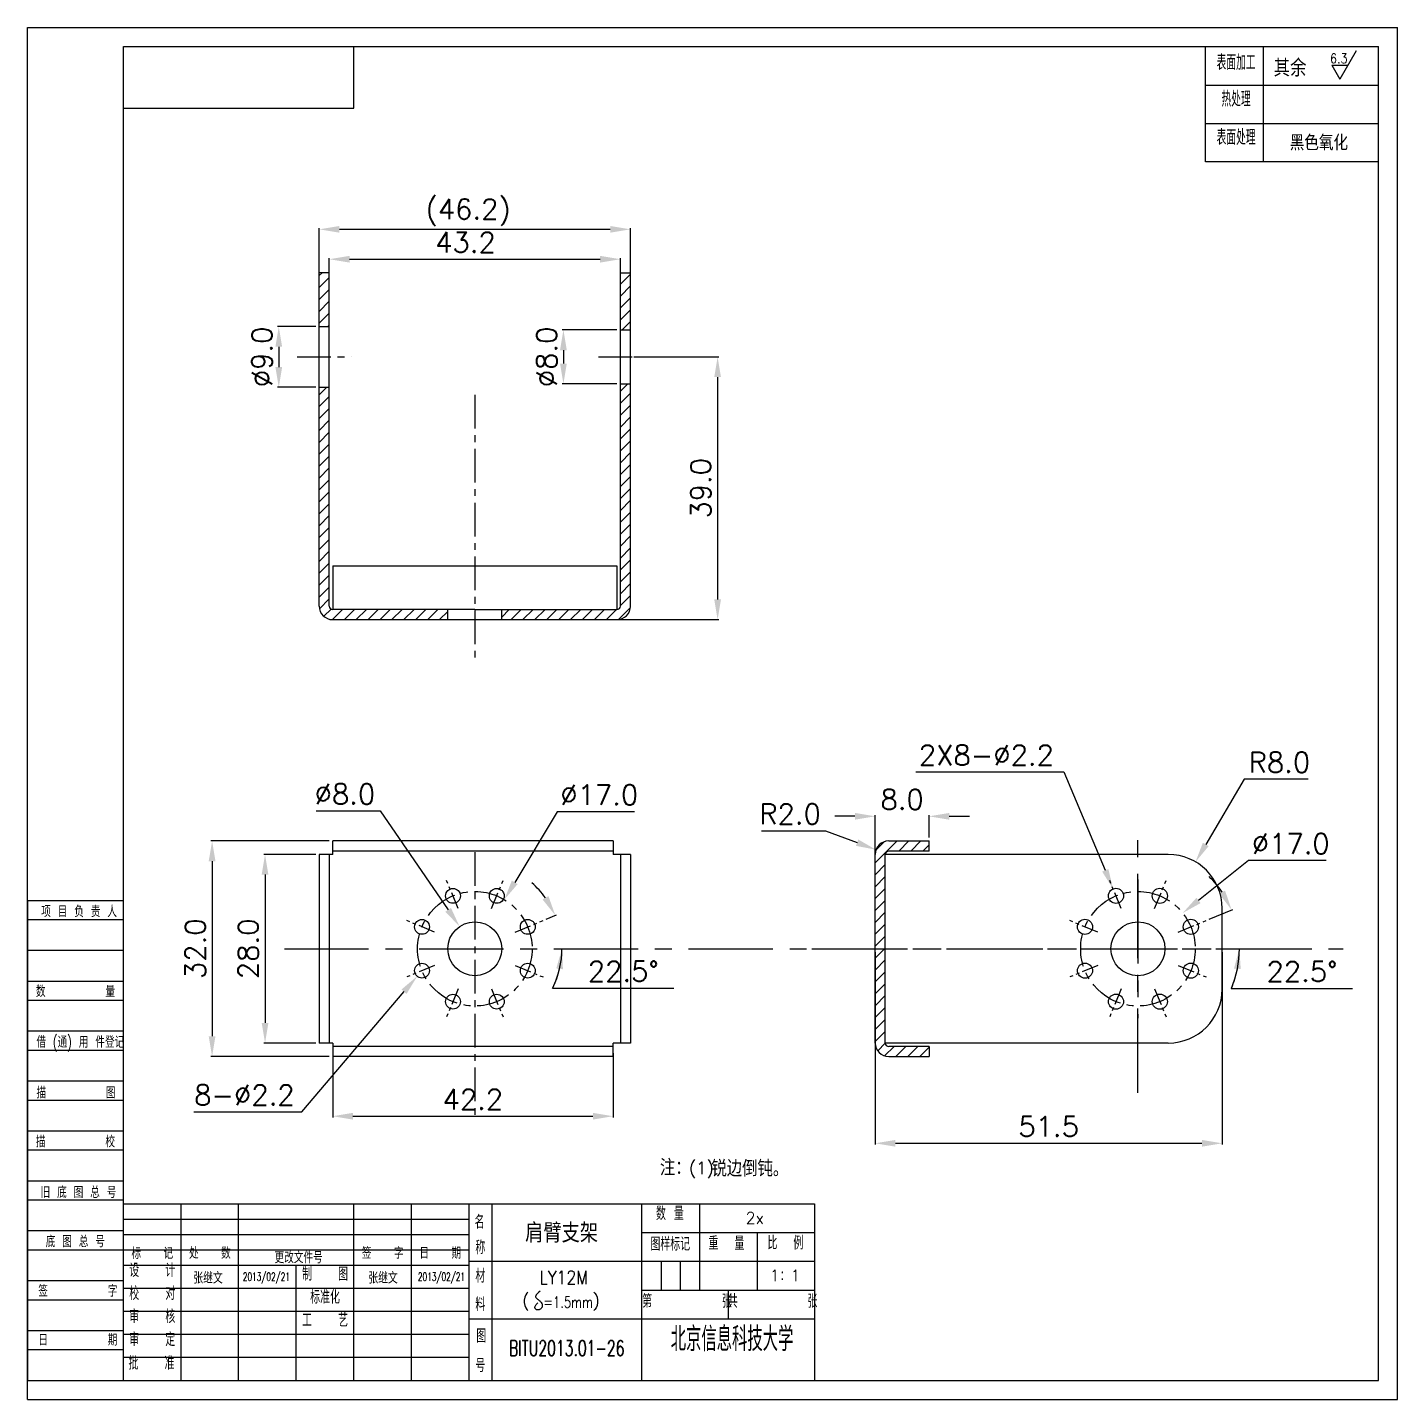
# Model space of a CAD drawing. Extents: x 2854 to 5858, y -1165 to 723.
# Drawn here: x 5482.4 to 5685.7, y -195.5 to 8.2 of the extents above; entities that cross this region are included whole.
import ezdxf
from ezdxf.enums import TextEntityAlignment as Align

# ---------------------------------------------------------------- set-up
doc = ezdxf.new("R2010")
doc.units = 0
doc.header["$MEASUREMENT"] = 0
doc.linetypes.add('PF_CENTER', pattern=[2, 1.25, -0.25, 0.25, -0.25])
doc.layers.get('0').update_dxf_attribs({"linetype": 'CONTINUOUS'})
doc.layers.get('DEFPOINTS').update_dxf_attribs({"linetype": 'CONTINUOUS'})
for name, color, linetype in [('SMPEN_CENTER', 4, 'PF_CENTER'), ('SMPEN_DIM', 3, 'CONTINUOUS'), ('SMPEN_HATCH', 6, 'CONTINUOUS'), ('SMPEN_TEXT', 6, 'CONTINUOUS'), ('SMPEN_THICK', 7, 'CONTINUOUS')]:
    doc.layers.add(name, color=color, linetype=linetype)
doc.styles.get("Standard").update_dxf_attribs({"font": 'txt.shx', "bigfont": 'hshztxt.shx'})
doc.styles.add('STYLE1', font='complex.shx', dxfattribs={"bigfont": 'hzdx.shx'})
doc.dimstyles.get("Standard").update_dxf_attribs({"dimtxt": 3, "dimasz": 3, "dimexe": 0.18, "dimexo": 0.5, "dimgap": 1, "dimtad": 1, "dimtoh": 1, "dimdec": 1, "dimzin": 0, "dimdsep": 46, "dimtxsty": 'Standard', "dimcen": 0, "dimadec": 1, "dimazin": 0, "dimtfac": 1, "dimtdec": 1, "dimtofl": 0, "dimtmove": 0, "dimatfit": 3, "dimfxl": 0, "dimtolj": 1, "dimtzin": 0, "dimarcsym": 0})
doc.dimstyles.new('STANDARD$0', dxfattribs={"dimtxt": 3, "dimasz": 3, "dimexe": 0.18, "dimexo": 0.5, "dimgap": 1, "dimtad": 1, "dimtoh": 1, "dimdec": 1, "dimzin": 0, "dimdsep": 46, "dimtxsty": 'Standard', "dimcen": 0, "dimadec": 1, "dimazin": 0, "dimtfac": 1, "dimtdec": 1, "dimtofl": 0, "dimtmove": 0, "dimatfit": 3, "dimfxl": 0, "dimtolj": 1, "dimtzin": 0, "dimarcsym": 0})
pattern_1 = [(45, (67.1944, 0), (-0.88388348, 0.88388348), [])]

# ---------------------------------------------------------------- blocks, each defined once
blk = doc.blocks.new('*D690')
at = {"layer": 'DEFPOINTS', "color": 0, "ltscale": 10}
for p in [(5527.66, -143.61), (5569.28, -143.61), (5569.28, -153.47)]:
    blk.add_point(p, dxfattribs=at)
at = {"layer": 'SMPEN_DIM', "color": 0, "lineweight": -2, "ltscale": 10}
for p, q in [((5527.66, -144.11), (5527.66, -153.65)), ((5569.28, -144.11), (5569.28, -153.65)), ((5530.66, -153.47), (5566.28, -153.47))]:
    blk.add_line(p, q, dxfattribs=at)
at = {"layer": 'SMPEN_DIM', "color": 0, "ltscale": 10}
for points in [[(5530.66, -152.97), (5530.66, -153.97), (5527.66, -153.47)], [(5566.28, -152.97), (5566.28, -153.97), (5569.28, -153.47)]]:
    blk.add_solid(points, dxfattribs=at)
at = {"layer": 'SMPEN_DIM', "color": 0, "ltscale": 10, "insert": (5548.47, -150.97), "char_height": 3, "attachment_point": 5}
blk.add_mtext('\\A1;42.2', dxfattribs=at)
blk = doc.blocks.new('*D689')
at = {"layer": 'DEFPOINTS', "color": 0, "ltscale": 10}
for p in [(5527.66, -112.61), (5509.76, -144.61), (5527.66, -144.61)]:
    blk.add_point(p, dxfattribs=at)
at = {"layer": 'SMPEN_DIM', "color": 0, "lineweight": -2, "ltscale": 10}
for p, q in [((5527.16, -112.61), (5509.58, -112.61)), ((5509.76, -115.61), (5509.76, -141.61)), ((5527.16, -144.61), (5509.58, -144.61))]:
    blk.add_line(p, q, dxfattribs=at)
at = {"layer": 'SMPEN_DIM', "color": 0, "ltscale": 10}
for points in [[(5509.26, -115.61), (5510.26, -115.61), (5509.76, -112.61)], [(5509.26, -141.61), (5510.26, -141.61), (5509.76, -144.61)]]:
    blk.add_solid(points, dxfattribs=at)
at = {"layer": 'SMPEN_DIM', "color": 0, "ltscale": 10, "insert": (5507.26, -128.61), "char_height": 3, "attachment_point": 5, "rotation": 90}
blk.add_mtext('\\A1;32.0', dxfattribs=at)
blk = doc.blocks.new('*D688')
at = {"layer": 'DEFPOINTS', "color": 0, "ltscale": 10}
for p in [(5554.73, -126.14), (5558.88, -124.42), (5561.25, -125.26), (5520.5, -128.61), (5577.03, -128.61)]:
    blk.add_point(p, dxfattribs=at)
at = {"layer": 'SMPEN_DIM', "color": 0, "lineweight": -2, "ltscale": 10}
for p, q in [((5559.34, -124.23), (5560.88, -123.59)), ((5560.3, -134.45), (5578.3, -134.45))]:
    blk.add_line(p, q, dxfattribs=at)
for start, end in [(35.8213, 49.1427), (333.1729, 0), (333.3573, 346.6787)]:
    blk.add_arc((5548.76, -128.61), 12.93, start, end, dxfattribs=at)
at = {"layer": 'SMPEN_DIM', "color": 0, "ltscale": 10}
for points in [[(5559.69, -120.8), (5558.81, -121.28), (5560.71, -123.66)], [(5560.85, -131.53), (5561.84, -131.65), (5561.7, -128.61)]]:
    blk.add_solid(points, dxfattribs=at)
at = {"layer": 'SMPEN_DIM', "color": 0, "ltscale": 10, "insert": (5570.8, -131.95), "char_height": 3, "attachment_point": 5}
blk.add_mtext('\\A1;22.5°', dxfattribs=at)
blk = doc.blocks.new('*D687')
at = {"layer": 'DEFPOINTS', "color": 0, "ltscale": 10}
for p in [(5546.5, -125.31), (5551.03, -131.91)]:
    blk.add_point(p, dxfattribs=at)
at = {"layer": 'SMPEN_DIM', "color": 0, "lineweight": -2, "ltscale": 10}
for p, q in [((5525.23, -108.15), (5534.73, -108.15)), ((5534.73, -108.15), (5544.8, -122.84))]:
    blk.add_line(p, q, dxfattribs=at)
at = {"layer": 'SMPEN_DIM', "color": 0, "ltscale": 10}
blk.add_solid([(5545.22, -122.55), (5544.39, -123.12), (5546.5, -125.31)], dxfattribs=at)
at = {"layer": 'SMPEN_DIM', "color": 0, "ltscale": 10, "insert": (5529.48, -105.65), "char_height": 3, "attachment_point": 5}
blk.add_mtext('\\A1;∅8.0', dxfattribs=at)
blk = doc.blocks.new('*D686')
at = {"layer": 'DEFPOINTS', "color": 0, "ltscale": 10}
for p in [(5525.66, -36.25), (5519.66, -45.25), (5525.66, -45.25)]:
    blk.add_point(p, dxfattribs=at)
at = {"layer": 'SMPEN_DIM', "color": 0, "lineweight": -2, "ltscale": 10}
for p, q in [((5525.16, -36.25), (5519.48, -36.25)), ((5519.66, -39.25), (5519.66, -42.25)), ((5525.16, -45.25), (5519.48, -45.25))]:
    blk.add_line(p, q, dxfattribs=at)
at = {"layer": 'SMPEN_DIM', "color": 0, "ltscale": 10}
for points in [[(5519.16, -39.25), (5520.16, -39.25), (5519.66, -36.25)], [(5519.16, -42.25), (5520.16, -42.25), (5519.66, -45.25)]]:
    blk.add_solid(points, dxfattribs=at)
at = {"layer": 'SMPEN_DIM', "color": 0, "ltscale": 10, "insert": (5517.16, -40.75), "char_height": 3, "attachment_point": 5, "rotation": 90}
blk.add_mtext('\\A1;%%c9.0', dxfattribs=at)
blk = doc.blocks.new('*D685')
at = {"layer": 'DEFPOINTS', "color": 0, "ltscale": 10}
for p in [(5570.36, -36.75), (5561.91, -44.75), (5570.36, -44.75)]:
    blk.add_point(p, dxfattribs=at)
at = {"layer": 'SMPEN_DIM', "color": 0, "lineweight": -2, "ltscale": 10}
for p, q in [((5569.86, -36.75), (5561.73, -36.75)), ((5561.91, -39.75), (5561.91, -41.75)), ((5569.86, -44.75), (5561.73, -44.75))]:
    blk.add_line(p, q, dxfattribs=at)
at = {"layer": 'SMPEN_DIM', "color": 0, "ltscale": 10}
for points in [[(5561.41, -39.75), (5562.41, -39.75), (5561.91, -36.75)], [(5561.41, -41.75), (5562.41, -41.75), (5561.91, -44.75)]]:
    blk.add_solid(points, dxfattribs=at)
at = {"layer": 'SMPEN_DIM', "color": 0, "ltscale": 10, "insert": (5559.41, -40.75), "char_height": 3, "attachment_point": 5, "rotation": 90}
blk.add_mtext('\\A1;%%c8.0', dxfattribs=at)
blk = doc.blocks.new('*D684')
at = {"layer": 'DEFPOINTS', "color": 0, "ltscale": 10}
for p in [(5541.62, -131.03), (5540.2, -132.7)]:
    blk.add_point(p, dxfattribs=at)
at = {"layer": 'SMPEN_DIM', "color": 0, "lineweight": -2, "ltscale": 10}
for p, q in [((5523.06, -152.82), (5538.25, -134.98)), ((5507.06, -152.82), (5523.06, -152.82))]:
    blk.add_line(p, q, dxfattribs=at)
at = {"layer": 'SMPEN_DIM', "color": 0, "ltscale": 10}
blk.add_solid([(5537.87, -134.66), (5538.63, -135.31), (5540.2, -132.7)], dxfattribs=at)
at = {"layer": 'SMPEN_DIM', "color": 0, "ltscale": 10, "insert": (5514.56, -150.32), "char_height": 3, "attachment_point": 5}
blk.add_mtext('\\A1;8-∅2.2', dxfattribs=at)
blk = doc.blocks.new('ADDBOX')
for p, q in [((0, 125), (0, 0)), ((0, 125), (25, 125)), ((25, 0), (25, 125))]:
    blk.add_line(p, q)
at = {"color": 1}
for p, q in [((0, 120), (25, 120)), ((0, 99), (25, 99)), ((0, 86), (25, 86)), ((0, 73), (25, 73)), ((0, 60), (25, 60)), ((0, 47), (25, 47)), ((0, 21), (25, 21)), ((0, 8), (25, 8))]:
    blk.add_line(p, q, dxfattribs=at)
for points in [[(0, 112), (25, 112)], [(0, 34), (25, 34)]]:
    blk.add_lwpolyline(points, dxfattribs=at)
for points in [[(0, 104), (25, 104)], [(0, 91), (25, 91)], [(0, 78), (25, 78)], [(0, 65), (25, 65)], [(0, 52), (25, 52)], [(0, 39), (25, 39)], [(0, 26), (25, 26)], [(0, 13), (25, 13)], [(0, 0), (25, 0)]]:
    blk.add_lwpolyline(points)
at = {"color": 1, "width": 0.67}
for s, p in [('项 目 负 责 人', (3.58, 120.61)), ('数        量', (2.2, 99.8)), ('借 (通) 用 件登记', (2.35, 86.62)), ('描        图', (2.35, 73.41)), ('描        校', (2.2, 60.68)), ('旧 底 图 总 号', (3.43, 47.48)), (' 底 图 总 号', (2.97, 34.66)), ('签        字', (2.82, 21.77)), ('日        期', (2.82, 9.04))]:
    blk.add_text(s, height=3, dxfattribs=at).set_placement(p)
at = {"color": 1, "ltscale": 20, "width": 0.67}
blk.add_attdef('PRJMANAGER', text='', height=3.5, dxfattribs=at).set_placement((1.5, 113), align=Align.BOTTOM_LEFT)
at = {"color": 1, "width": 0.67}
for tag, p in [('NUM', (1.5, 92)), ('DRAFTER', (1.5, 66)), ('DVERI', (1.5, 53)), ('OLDDRAWNO', (1.5, 40)), ('DRAWNO', (1.5, 27)), ('SIGNER', (1.5, 14)), ('DATE', (1.5, 1))]:
    blk.add_attdef(tag, text='', height=3.5, dxfattribs=at).set_placement(p, align=Align.BOTTOM_LEFT)
blk = doc.blocks.new('ADDBOX3')
at = {"layer": 'SMPEN_THICK', "ltscale": 8}
for p, q in [((-45, -30), (-45, 0)), ((-30, 0), (-30, -30)), ((-45, -10), (0, -10)), ((-45, -20), (0, -20)), ((0, -30), (-45, -30))]:
    blk.add_line(p, q, dxfattribs=at)
at = {"layer": 'SMPEN_TEXT', "ltscale": 8, "width": 0.667}
for s, p in [('表面加工', (-37.05, -7.32)), ('热处理', (-37.05, -16.82)), ('表面处理', (-37.05, -26.82))]:
    blk.add_text(s, height=4, dxfattribs=at).set_placement(p, align=Align.BOTTOM_CENTER)
at = {"layer": 'SMPEN_TEXT', "ltscale": 8}
for tag, p in [('HEATTREATMENT', (-15.54, -17.14)), ('SURFACETREATMENT', (-13.33, -26.97))]:
    blk.add_attdef(tag, text='', height=3.5, dxfattribs=at).set_placement(p, align=Align.BOTTOM_CENTER)
blk = doc.blocks.new('*D683')
at = {"layer": 'DEFPOINTS', "color": 0, "ltscale": 10}
for p in [(5571.86, -21.81), (5525.66, -44.25), (5571.86, -44.25)]:
    blk.add_point(p, dxfattribs=at)
at = {"layer": 'SMPEN_DIM', "color": 0, "lineweight": -2, "ltscale": 10}
for p, q in [((5525.66, -43.75), (5525.66, -21.63)), ((5528.66, -21.81), (5568.86, -21.81)), ((5571.86, -43.75), (5571.86, -21.63))]:
    blk.add_line(p, q, dxfattribs=at)
at = {"layer": 'SMPEN_DIM', "color": 0, "ltscale": 10}
for points in [[(5528.66, -21.31), (5528.66, -22.31), (5525.66, -21.81)], [(5568.86, -21.31), (5568.86, -22.31), (5571.86, -21.81)]]:
    blk.add_solid(points, dxfattribs=at)
at = {"layer": 'SMPEN_DIM', "color": 0, "ltscale": 10, "insert": (5547.76, -19.31), "char_height": 3, "attachment_point": 5}
blk.add_mtext('\\A1;(46.2)', dxfattribs=at)
blk = doc.blocks.new('*D682')
at = {"layer": 'DEFPOINTS', "color": 0, "ltscale": 10}
for p in [(5570.36, -26.25), (5527.16, -44.25), (5570.36, -44.25)]:
    blk.add_point(p, dxfattribs=at)
at = {"layer": 'SMPEN_DIM', "color": 0, "lineweight": -2, "ltscale": 10}
for p, q in [((5527.16, -43.75), (5527.16, -26.07)), ((5530.16, -26.25), (5567.36, -26.25)), ((5570.36, -43.75), (5570.36, -26.07))]:
    blk.add_line(p, q, dxfattribs=at)
at = {"layer": 'SMPEN_DIM', "color": 0, "ltscale": 10}
for points in [[(5530.16, -25.75), (5530.16, -26.75), (5527.16, -26.25)], [(5567.36, -25.75), (5567.36, -26.75), (5570.36, -26.25)]]:
    blk.add_solid(points, dxfattribs=at)
at = {"layer": 'SMPEN_DIM', "color": 0, "ltscale": 10, "insert": (5547.37, -23.75), "char_height": 3, "attachment_point": 5}
blk.add_mtext('\\A1;43.2', dxfattribs=at)
blk = doc.blocks.new('*D681')
at = {"layer": 'DEFPOINTS', "color": 0, "ltscale": 10}
for p in [(5525.66, -114.61), (5517.62, -142.61), (5525.66, -142.61)]:
    blk.add_point(p, dxfattribs=at)
at = {"layer": 'SMPEN_DIM', "color": 0, "lineweight": -2, "ltscale": 10}
for p, q in [((5525.16, -114.61), (5517.44, -114.61)), ((5517.62, -117.61), (5517.62, -139.61)), ((5525.16, -142.61), (5517.44, -142.61))]:
    blk.add_line(p, q, dxfattribs=at)
at = {"layer": 'SMPEN_DIM', "color": 0, "ltscale": 10}
for points in [[(5517.12, -117.61), (5518.12, -117.61), (5517.62, -114.61)], [(5517.12, -139.61), (5518.12, -139.61), (5517.62, -142.61)]]:
    blk.add_solid(points, dxfattribs=at)
at = {"layer": 'SMPEN_DIM', "color": 0, "ltscale": 10, "insert": (5515.12, -128.62), "char_height": 3, "attachment_point": 5, "rotation": 90}
blk.add_mtext('\\A1;28.0', dxfattribs=at)
blk = doc.blocks.new('*D680')
at = {"layer": 'DEFPOINTS', "color": 0, "ltscale": 10}
for p in [(5553.14, -121.32), (5544.39, -135.9)]:
    blk.add_point(p, dxfattribs=at)
at = {"layer": 'SMPEN_DIM', "color": 0, "lineweight": -2, "ltscale": 10}
for p, q in [((5560.98, -108.26), (5554.68, -118.75)), ((5572.48, -108.26), (5560.98, -108.26))]:
    blk.add_line(p, q, dxfattribs=at)
at = {"layer": 'SMPEN_DIM', "color": 0, "ltscale": 10}
blk.add_solid([(5554.25, -118.49), (5555.11, -119.01), (5553.14, -121.32)], dxfattribs=at)
at = {"layer": 'SMPEN_DIM', "color": 0, "ltscale": 10, "insert": (5567.23, -105.76), "char_height": 3, "attachment_point": 5}
blk.add_mtext('\\A1;∅17.0', dxfattribs=at)
blk = doc.blocks.new('*D693')
at = {"layer": 'DEFPOINTS', "color": 0, "ltscale": 10}
for p in [(5643.5, -119.73), (5644.37, -121.79)]:
    blk.add_point(p, dxfattribs=at)
at = {"layer": 'SMPEN_DIM', "color": 0, "lineweight": -2, "ltscale": 10}
for p, q in [((5614.2, -102.37), (5636.2, -102.37)), ((5636.2, -102.37), (5642.34, -116.96))]:
    blk.add_line(p, q, dxfattribs=at)
at = {"layer": 'SMPEN_DIM', "color": 0, "ltscale": 10}
blk.add_solid([(5642.8, -116.77), (5641.88, -117.16), (5643.5, -119.73)], dxfattribs=at)
at = {"layer": 'SMPEN_DIM', "color": 0, "ltscale": 10, "insert": (5624.7, -99.87), "char_height": 3, "attachment_point": 5}
blk.add_mtext('\\A1;2X8-∅2.2', dxfattribs=at)
blk = doc.blocks.new('*D691')
at = {"layer": 'DEFPOINTS', "color": 0, "ltscale": 10}
for p in [(5653.83, -123.31), (5640.54, -133.91)]:
    blk.add_point(p, dxfattribs=at)
at = {"layer": 'SMPEN_DIM', "color": 0, "lineweight": -2, "ltscale": 10}
for p, q in [((5663.62, -115.51), (5656.18, -121.44)), ((5675.12, -115.51), (5663.62, -115.51))]:
    blk.add_line(p, q, dxfattribs=at)
at = {"layer": 'SMPEN_DIM', "color": 0, "ltscale": 10}
blk.add_solid([(5655.87, -121.05), (5656.49, -121.83), (5653.83, -123.31)], dxfattribs=at)
at = {"layer": 'SMPEN_DIM', "color": 0, "ltscale": 10, "insert": (5669.87, -113.01), "char_height": 3, "attachment_point": 5}
blk.add_mtext('\\A1;∅17.0', dxfattribs=at)
blk = doc.blocks.new('*D692')
at = {"layer": 'DEFPOINTS', "color": 0, "ltscale": 10}
for p in [(5653.16, -126.14), (5657.3, -124.42), (5661.73, -124.71), (5620.55, -128.61), (5661.85, -128.61)]:
    blk.add_point(p, dxfattribs=at)
at = {"layer": 'SMPEN_DIM', "color": 0, "lineweight": -2, "ltscale": 10}
for p, q in [((5657.76, -124.23), (5661.27, -122.78)), ((5662.35, -128.61), (5662.43, -128.61)), ((5661.05, -134.49), (5679.05, -134.49))]:
    blk.add_line(p, q, dxfattribs=at)
for start, end in [(33.9325, 45.3649), (337.0192, 360), (337.1351, 348.5675)]:
    blk.add_arc((5647.19, -128.61), 15.06, start, end, dxfattribs=at)
at = {"layer": 'SMPEN_DIM', "color": 0, "ltscale": 10}
for points in [[(5660.12, -119.97), (5659.24, -120.44), (5661.1, -122.85)], [(5661.45, -131.55), (5662.45, -131.64), (5662.25, -128.61)]]:
    blk.add_solid(points, dxfattribs=at)
at = {"layer": 'SMPEN_DIM', "color": 0, "ltscale": 10, "insert": (5671.55, -131.99), "char_height": 3, "attachment_point": 5}
blk.add_mtext('\\A1;22.5°', dxfattribs=at)
blk = doc.blocks.new('*D694')
at = {"layer": 'DEFPOINTS', "color": 0, "ltscale": 10}
for p in [(5608.19, -108.95), (5616.19, -112.61), (5608.19, -128.61)]:
    blk.add_point(p, dxfattribs=at)
at = {"layer": 'SMPEN_DIM', "color": 0, "lineweight": -2, "ltscale": 10}
for p, q in [((5605.19, -108.95), (5602.19, -108.95)), ((5608.19, -128.11), (5608.19, -108.77)), ((5616.19, -112.11), (5616.19, -108.77)), ((5619.19, -108.95), (5622.19, -108.95))]:
    blk.add_line(p, q, dxfattribs=at)
at = {"layer": 'SMPEN_DIM', "color": 0, "ltscale": 10}
for points in [[(5605.19, -108.45), (5605.19, -109.45), (5608.19, -108.95)], [(5619.19, -108.45), (5619.19, -109.45), (5616.19, -108.95)]]:
    blk.add_solid(points, dxfattribs=at)
at = {"layer": 'SMPEN_DIM', "color": 0, "ltscale": 10, "insert": (5612.19, -106.45), "char_height": 3, "attachment_point": 5}
blk.add_mtext('\\A1;8.0', dxfattribs=at)
blk = doc.blocks.new('*D695')
at = {"layer": 'DEFPOINTS', "color": 0, "ltscale": 10}
for p in [(5608.19, -128.61), (5659.69, -128.61), (5659.69, -157.49)]:
    blk.add_point(p, dxfattribs=at)
at = {"layer": 'SMPEN_DIM', "color": 0, "lineweight": -2, "ltscale": 10}
for p, q in [((5608.19, -129.11), (5608.19, -157.67)), ((5659.69, -129.11), (5659.69, -157.67)), ((5611.19, -157.49), (5656.69, -157.49))]:
    blk.add_line(p, q, dxfattribs=at)
at = {"layer": 'SMPEN_DIM', "color": 0, "ltscale": 10}
for points in [[(5611.19, -156.99), (5611.19, -157.99), (5608.19, -157.49)], [(5656.69, -156.99), (5656.69, -157.99), (5659.69, -157.49)]]:
    blk.add_solid(points, dxfattribs=at)
at = {"layer": 'SMPEN_DIM', "color": 0, "ltscale": 10, "insert": (5633.94, -154.99), "char_height": 3, "attachment_point": 5}
blk.add_mtext('\\A1;51.5', dxfattribs=at)
blk = doc.blocks.new('*D696')
at = {"layer": 'DEFPOINTS', "color": 0, "ltscale": 10}
for p in [(5571.86, -40.75), (5552.76, -79.75), (5584.8, -79.75)]:
    blk.add_point(p, dxfattribs=at)
at = {"layer": 'SMPEN_DIM', "color": 0, "lineweight": -2, "ltscale": 10}
for p, q in [((5572.36, -40.75), (5584.98, -40.75)), ((5584.8, -43.75), (5584.8, -76.75)), ((5553.26, -79.75), (5584.98, -79.75))]:
    blk.add_line(p, q, dxfattribs=at)
at = {"layer": 'SMPEN_DIM', "color": 0, "ltscale": 10}
for points in [[(5584.3, -43.75), (5585.3, -43.75), (5584.8, -40.75)], [(5584.3, -76.75), (5585.3, -76.75), (5584.8, -79.75)]]:
    blk.add_solid(points, dxfattribs=at)
at = {"layer": 'SMPEN_DIM', "color": 0, "ltscale": 10, "insert": (5582.3, -60.25), "char_height": 3, "attachment_point": 5, "rotation": 90}
blk.add_mtext('\\A1;39.0', dxfattribs=at)
blk = doc.blocks.new('*D697')
at = {"layer": 'DEFPOINTS', "color": 0, "ltscale": 10}
for p in [(5655.74, -115.71), (5651.69, -122.61)]:
    blk.add_point(p, dxfattribs=at)
at = {"layer": 'SMPEN_DIM', "color": 0, "lineweight": -2, "ltscale": 10}
for p, q in [((5662.95, -103.42), (5657.26, -113.12)), ((5672.45, -103.42), (5662.95, -103.42))]:
    blk.add_line(p, q, dxfattribs=at)
at = {"layer": 'SMPEN_DIM', "color": 0, "ltscale": 10}
blk.add_solid([(5656.83, -112.87), (5657.69, -113.38), (5655.74, -115.71)], dxfattribs=at)
at = {"layer": 'SMPEN_DIM', "color": 0, "ltscale": 10, "insert": (5668.2, -100.92), "char_height": 3, "attachment_point": 5}
blk.add_mtext('\\A1;R8.0', dxfattribs=at)
blk = doc.blocks.new('*D698')
at = {"layer": 'DEFPOINTS', "color": 0, "ltscale": 10}
for p in [(5608.31, -113.91), (5610.19, -114.61)]:
    blk.add_point(p, dxfattribs=at)
at = {"layer": 'SMPEN_DIM', "color": 0, "lineweight": -2, "ltscale": 10}
for p, q in [((5591.31, -111.1), (5600.81, -111.1)), ((5600.81, -111.1), (5605.5, -112.86))]:
    blk.add_line(p, q, dxfattribs=at)
at = {"layer": 'SMPEN_DIM', "color": 0, "ltscale": 10}
blk.add_solid([(5605.68, -112.39), (5605.33, -113.33), (5608.31, -113.91)], dxfattribs=at)
at = {"layer": 'SMPEN_DIM', "color": 0, "ltscale": 10, "insert": (5595.56, -108.6), "char_height": 3, "attachment_point": 5}
blk.add_mtext('\\A1;R2.0', dxfattribs=at)

msp = doc.modelspace()

# ---------------------------------------------------------------- hatches: boundary and pattern name
at = {"layer": 'SMPEN_HATCH', "ltscale": 10}
h = msp.add_hatch(dxfattribs=at)
h.set_pattern_fill('ANSI31', color=256, scale=10, style=0)
h.set_pattern_definition(pattern_1)
h.paths.add_polyline_path([(5570.36, -36.75), (5571.86, -36.75), (5571.86, -28.25), (5570.36, -28.25)])
h.paths.add_polyline_path([(5571.86, -44.75), (5570.36, -44.75), (5570.36, -69.96), (5570.36, -77.75, -0.414214), (5569.86, -78.25), (5563.81, -78.25), (5552.76, -78.25), (5552.76, -79.75), (5569.86, -79.75, 0.414214), (5571.86, -77.75), (5571.86, -69.96)])
h.paths.add_polyline_path([(5544.76, -79.75), (5544.76, -78.25), (5534.61, -78.25), (5527.66, -78.25, -0.414214), (5527.16, -77.75), (5527.16, -69.96), (5527.16, -45.25), (5525.66, -45.25), (5525.66, -69.96), (5525.66, -77.75, 0.414214), (5527.66, -79.75)])
h.paths.add_polyline_path([(5525.66, -36.25), (5527.16, -36.25), (5527.16, -28.25), (5525.66, -28.25)])
h = msp.add_hatch(dxfattribs=at)
h.set_pattern_fill('ANSI31', color=256, scale=10, style=0)
h.set_pattern_definition(pattern_1)
h.paths.add_polyline_path([(5610.19, -112.61, 0.414214), (5608.19, -114.61), (5608.19, -128.61), (5609.69, -128.61), (5609.69, -114.61, -0.414214), (5610.19, -114.11), (5616.19, -114.11), (5616.19, -112.61)])
h.paths.add_polyline_path([(5609.69, -128.61), (5608.19, -128.61), (5608.19, -142.61, 0.414214), (5610.19, -144.61), (5616.19, -144.61), (5616.19, -143.11), (5610.19, -143.11, -0.414214), (5609.69, -142.61)])

# ---------------------------------------------------------------- linework, layer by layer
at = {"linetype": 'Continuous'}
for p, q in [((5496.6, -192.68), (5496.6, 5.31)), ((5682.88, -192.68), (5682.88, 5.31))]:
    msp.add_line(p, q, dxfattribs=at)
for p, q in [((5496.6, 5.31), (5682.88, 5.31)), ((5525.66, -69.96), (5525.66, -28.25)), ((5527.16, -69.96), (5527.16, -28.25)), ((5570.36, -69.96), (5570.36, -28.25)), ((5570.36, -28.25), (5571.86, -28.25)), ((5571.86, -69.96), (5571.86, -28.25)), ((5525.66, -36.25), (5527.16, -36.25)), ((5570.36, -36.75), (5571.86, -36.75)), ((5570.36, -44.75), (5571.86, -44.75)), ((5525.66, -45.25), (5527.16, -45.25)), ((5525.66, -77.75), (5525.66, -69.96)), ((5527.16, -77.75), (5527.16, -69.96)), ((5570.36, -77.75), (5570.36, -69.96)), ((5571.86, -77.75), (5571.86, -69.96)), ((5527.66, -71.75), (5569.86, -71.75)), ((5534.61, -78.25), (5527.66, -78.25)), ((5548.76, -78.25), (5534.61, -78.25)), ((5548.76, -78.25), (5563.81, -78.25)), ((5563.81, -78.25), (5569.86, -78.25)), ((5525.66, -114.61), (5525.66, -142.61)), ((5527.16, -114.61), (5527.16, -142.61)), ((5599.2, -166.46), (5599.2, -192.68)), ((5496.6, -192.68), (5682.88, -192.68))]:
    msp.add_line(p, q)
at = {"ltscale": 10}
for p, q in [((5527.16, -28.25), (5525.66, -28.25)), ((5527.66, -71.75), (5527.66, -78.25)), ((5569.86, -71.75), (5569.86, -78.25)), ((5527.66, -79.75), (5569.86, -79.75)), ((5527.66, -114.61), (5527.66, -112.61)), ((5569.28, -112.61), (5527.66, -112.61)), ((5569.28, -112.61), (5569.28, -114.61)), ((5610.19, -112.61), (5616.19, -112.61)), ((5616.19, -114.11), (5616.19, -112.61)), ((5527.66, -114.61), (5525.66, -114.61)), ((5569.28, -114.11), (5527.66, -114.11)), ((5571.86, -114.61), (5569.28, -114.61)), ((5570.36, -114.61), (5570.36, -142.61)), ((5571.86, -114.61), (5571.86, -142.61)), ((5608.19, -142.61), (5608.19, -114.61)), ((5609.69, -142.61), (5609.69, -114.61)), ((5651.69, -114.61), (5609.69, -114.61)), ((5616.19, -114.11), (5610.19, -114.11)), ((5659.69, -134.61), (5659.69, -122.61)), ((5527.66, -142.61), (5525.66, -142.61)), ((5527.66, -142.61), (5527.66, -144.61)), ((5569.28, -143.11), (5527.66, -143.11)), ((5569.28, -144.61), (5527.66, -144.61)), ((5569.28, -144.61), (5569.28, -142.61)), ((5571.86, -142.61), (5569.28, -142.61)), ((5651.69, -142.61), (5609.69, -142.61)), ((5616.19, -143.11), (5610.19, -143.11)), ((5610.19, -144.61), (5616.19, -144.61)), ((5616.19, -143.11), (5616.19, -144.61))]:
    msp.add_line(p, q, dxfattribs=at)
at = {"ltscale": 4}
for p, q in [((5544.76, -79.75), (5544.76, -78.25)), ((5552.76, -79.75), (5552.76, -78.25))]:
    msp.add_line(p, q, dxfattribs=at)
at = {"color": 7}
for p, q in [((5496.6, -166.46), (5599.2, -166.46)), ((5496.6, -166.46), (5599.2, -166.46)), ((5496.6, -192.68), (5496.6, -166.46)), ((5547.9, -192.68), (5547.9, -166.46)), ((5573.55, -192.68), (5573.55, -166.46)), ((5547.9, -175.01), (5599.2, -175.01)), ((5496.6, -175.58), (5547.9, -175.58)), ((5547.9, -183.56), (5599.2, -183.56))]:
    msp.add_line(p, q, dxfattribs=at)
at = {"color": 6}
for p, q in [((5505.15, -192.68), (5505.15, -166.46)), ((5513.7, -192.68), (5513.7, -166.46)), ((5530.8, -192.68), (5530.8, -166.46)), ((5539.35, -192.68), (5539.35, -166.46)), ((5551.32, -192.68), (5551.32, -166.46)), ((5582.1, -166.46), (5582.1, -179.29)), ((5496.6, -168.74), (5547.9, -168.74)), ((5496.6, -171.02), (5547.9, -171.02)), ((5590.65, -170.74), (5590.65, -179.29)), ((5496.6, -173.3), (5547.9, -173.3)), ((5576.4, -175.01), (5576.4, -179.29)), ((5579.25, -175.01), (5579.25, -179.29)), ((5522.25, -192.68), (5522.25, -175.58)), ((5496.6, -179), (5547.9, -179)), ((5586.38, -179.29), (5586.38, -183.56)), ((5496.6, -182.42), (5547.9, -182.42)), ((5496.6, -185.84), (5547.9, -185.84)), ((5496.6, -189.26), (5547.9, -189.26))]:
    msp.add_line(p, q, dxfattribs=at)
for centre, radius in [((5545.51, -120.76), 1.1), ((5552.02, -120.76), 1.1), ((5643.93, -120.76), 1.12), ((5650.44, -120.76), 1.12), ((5639.33, -125.36), 1.12), ((5655.04, -125.36), 1.12), ((5540.91, -125.36), 1.1), ((5548.76, -128.61), 4), ((5556.62, -125.36), 1.1), ((5647.19, -128.61), 4), ((5540.91, -131.86), 1.1), ((5556.62, -131.86), 1.1), ((5639.33, -131.86), 1.12), ((5655.04, -131.86), 1.12), ((5545.51, -136.46), 1.1), ((5552.02, -136.46), 1.1), ((5643.93, -136.46), 1.12), ((5650.44, -136.46), 1.12)]:
    msp.add_circle(centre, radius)
for centre, radius, start, end in [((5527.66, -77.75), 2, 180, 270), ((5527.66, -77.75), 0.5, 180, 270), ((5569.86, -77.75), 2, 270, 0), ((5569.86, -77.75), 0.5, 270, 0)]:
    msp.add_arc(centre, radius, start, end)
at = {"ltscale": 10}
for centre, radius, start, end in [((5610.19, -114.61), 2, 90, 180), ((5610.19, -114.61), 0.5, 90, 180), ((5651.69, -122.61), 8, 0, 90), ((5651.69, -134.61), 8, 270, 0), ((5610.19, -142.61), 2, 180, 270), ((5610.19, -142.61), 0.5, 180, 270)]:
    msp.add_arc(centre, radius, start, end, dxfattribs=at)
at = {"layer": 'SMPEN_CENTER', "ltscale": 4}
for p, q in [((5522.4, -40.75), (5530.42, -40.75)), ((5567.1, -40.75), (5575.12, -40.75)), ((5548.76, -46.39), (5548.76, -86.37)), ((5548.76, -114.26), (5548.76, -153.65))]:
    msp.add_line(p, q, dxfattribs=at)
at = {"layer": 'SMPEN_CENTER', "ltscale": 10}
for p, q in [((5647.19, -149.99), (5647.19, -110.21)), ((5647.19, -118.32), (5647.19, -138.9)), ((5520.5, -128.61), (5677.63, -128.61)), ((5598.77, -128.61), (5670.21, -128.61)), ((5620.55, -128.61), (5661.85, -128.61))]:
    msp.add_line(p, q, dxfattribs=at)
at = {"layer": 'SMPEN_CENTER', "ltscale": 2}
for p, q in [((5546.29, -122.64), (5544.57, -118.5)), ((5551.24, -122.64), (5552.95, -118.5)), ((5644.71, -122.64), (5643, -118.5)), ((5649.66, -122.64), (5651.38, -118.5)), ((5542.79, -126.14), (5538.65, -124.42)), ((5554.73, -126.14), (5558.88, -124.42)), ((5641.22, -126.14), (5637.07, -124.42)), ((5641.22, -126.14), (5637.07, -124.42)), ((5653.16, -126.14), (5657.3, -124.42)), ((5542.79, -131.08), (5538.65, -132.8)), ((5554.73, -131.08), (5558.88, -132.8)), ((5641.22, -131.08), (5637.07, -132.8)), ((5653.16, -131.08), (5657.3, -132.8)), ((5546.29, -134.58), (5544.57, -138.72)), ((5551.24, -134.58), (5552.95, -138.72)), ((5644.71, -134.58), (5643, -138.72)), ((5649.66, -134.58), (5651.38, -138.72))]:
    msp.add_line(p, q, dxfattribs=at)
at = {"layer": 'SMPEN_CENTER', "ltscale": 4}
for centre in [(5548.76, -128.61), (5647.19, -128.61)]:
    msp.add_circle(centre, 8.5, dxfattribs=at)
at = {"layer": 'SMPEN_DIM'}
for p, q in [((5679.6, 4.69), (5677.18, 0.5)), ((5675.99, 2.57), (5678.38, 2.57)), ((5675.99, 2.57), (5677.18, 0.5))]:
    msp.add_line(p, q, dxfattribs=at)
msp.add_lwpolyline([(5558.47, -179.45), (5558.21, -179.66), (5558.01, -179.84), (5557.88, -179.99), (5557.8, -180.11), (5557.77, -180.21), (5557.78, -180.29), (5557.81, -180.37), (5557.86, -180.44), (5557.93, -180.5), (5558, -180.57), (5558.08, -180.64), (5558.16, -180.7), (5558.24, -180.77), (5558.32, -180.83), (5558.4, -180.9), (5558.47, -180.96), (5558.53, -181.02), (5558.59, -181.08), (5558.64, -181.14), (5558.68, -181.2), (5558.71, -181.26), (5558.74, -181.32), (5558.76, -181.39), (5558.77, -181.45), (5558.78, -181.52), (5558.78, -181.59), (5558.78, -181.66), (5558.76, -181.74), (5558.74, -181.8), (5558.72, -181.87), (5558.68, -181.93), (5558.63, -181.99), (5558.58, -182.05), (5558.52, -182.09), (5558.45, -182.13), (5558.37, -182.17), (5558.3, -182.19), (5558.22, -182.21), (5558.14, -182.22), (5558.07, -182.22), (5557.99, -182.21), (5557.93, -182.19), (5557.87, -182.16), (5557.82, -182.12), (5557.77, -182.08), (5557.73, -182.03), (5557.71, -181.97), (5557.69, -181.91), (5557.69, -181.84), (5557.69, -181.77), (5557.72, -181.69), (5557.75, -181.6), (5557.81, -181.51), (5557.89, -181.4), (5557.99, -181.28), (5558.11, -181.15)], dxfattribs=at)
at = {"layer": 'SMPEN_THICK', "color": 1, "linetype": 'Continuous'}
for p, q in [((5482.35, -195.53), (5482.35, 8.16)), ((5685.73, -195.53), (5685.73, 8.16)), ((5530.8, -3.81), (5530.8, 5.31)), ((5496.6, -3.81), (5530.8, -3.81))]:
    msp.add_line(p, q, dxfattribs=at)
at = {"layer": 'SMPEN_THICK', "color": 1}
for p, q in [((5482.35, 8.16), (5542.2, 8.16)), ((5482.35, 8.16), (5542.2, 8.16)), ((5482.35, 8.16), (5685.73, 8.16)), ((5482.35, -195.53), (5685.73, -195.53)), ((5482.6, -195.53), (5507.54, -195.53)), ((5482.6, -195.53), (5507.54, -195.53)), ((5532.48, -195.53), (5632.23, -195.53)), ((5532.48, -195.53), (5632.23, -195.53)), ((5532.48, -195.53), (5582.35, -195.53)), ((5532.48, -195.53), (5582.35, -195.53)), ((5582.35, -195.53), (5607.29, -195.53)), ((5582.35, -195.53), (5607.29, -195.53))]:
    msp.add_line(p, q, dxfattribs=at)
at = {"layer": 'SMPEN_THICK'}
for p, q in [((5573.55, -170.74), (5599.2, -170.74)), ((5573.55, -179.29), (5599.2, -179.29))]:
    msp.add_line(p, q, dxfattribs=at)

# ---------------------------------------------------------------- block references
at = {"layer": 'SMPEN_THICK', "xscale": 0.569999999999709, "yscale": 0.569999999999709, "zscale": 0.569999999999709}
for name, p in [('ADDBOX3', (5682.88, 5.31)), ('ADDBOX', (5482.35, -192.68))]:
    msp.add_blockref(name, p, dxfattribs=at)

# ---------------------------------------------------------------- texts
at = {"color": 6, "width": 0.67}
for s, height, p in [('数 量', 1.995, (5577.72, -169.49)), ('比  例', 1.995, (5594.86, -173.86)), ('标   记', 1.71, (5500.88, -175.18)), ('处   数', 1.71, (5509.43, -175.15)), ('签   字', 1.71, (5535.08, -175.15)), ('日   期', 1.71, (5543.63, -175.15)), ('图样标记', 1.995, (5577.77, -174.03)), ('重  量', 1.995, (5586.1, -173.92)), ('设   计', 1.995, (5500.88, -177.94)), ('制   图', 1.995, (5526.53, -178.49)), ('校   对', 1.995, (5500.88, -181.36)), ('标准化', 1.995, (5526.53, -181.91)), ('第        张', 1.995, (5580.25, -182.51)), ('共        张', 1.995, (5592.96, -182.51)), ('审   核', 1.995, (5500.88, -184.78)), ('工   艺', 1.995, (5526.53, -185.33)), ('审   定', 1.995, (5500.88, -188.2)), ('批   准', 1.995, (5500.76, -191.71))]:
    msp.add_text(s, height=height, dxfattribs=at).set_placement(p, align=Align.BOTTOM_CENTER)
at = {"color": 6}
for s, height, width, p in [('名', 2, 0.67, (5548.73, -170.16)), ('称', 2, 0.67, (5548.84, -173.95)), ('更改文件号', 1.71, 0.67, (5519.03, -175.3)), ('材', 2, 0.667, (5548.84, -178.18)), ('料', 2, 0.67, (5548.84, -182.41)), ('图', 2, 0.67, (5548.98, -187.08)), ('号', 2, 0.67, (5548.84, -191.46))]:
    msp.add_text(s, height=height, dxfattribs=dict(at, width=width)).set_placement(p)
at = {"layer": 'SMPEN_DIM'}
for s, height, width, p in [('6.3', 1.425, 0.85, (5676.99, 3.56)), ('=1.5mm', 1.68, 0.75, (5562.63, -181.07))]:
    msp.add_text(s, height=height, dxfattribs=dict(at, width=width)).set_placement(p, align=Align.MIDDLE)
at = {"layer": 'SMPEN_DIM', "style": 'STYLE1'}
for s, height, p in [('其余', 2.565, (5669.77, 2.29)), ('黑色氧化', 2.28, (5674.05, -8.84))]:
    msp.add_text(s, height=height, dxfattribs=at).set_placement(p, align=Align.MIDDLE)
at = {"layer": 'SMPEN_DIM'}
for s, height, p in [('注：', 2.4, (5578.51, -160.95)), ('(1)', 1.8, (5582.37, -161.28)), ('锐边倒钝。', 2.4, (5589.58, -161.11)), ('(', 1.8, (5556.34, -180.95))]:
    msp.add_text(s, height=height, dxfattribs=at).set_placement(p, align=Align.MIDDLE)
at = {"layer": 'SMPEN_DIM', "ltscale": 8}
for s, p in [('2x', (5590.32, -168.57)), ('1：1', (5594.81, -177.12))]:
    msp.add_text(s, height=1.71, dxfattribs=at).set_placement(p, align=Align.MIDDLE)
for s, height, width, p in [('张继文', 1.71, 0.85, (5509.16, -177.38)), ('2013/02/21', 1.2, 0.6667, (5517.82, -177.38)), ('张继文', 1.71, 0.85, (5535.14, -177.38)), ('2013/02/21', 1.2, 0.6667, (5543.81, -177.38)), ('LY12M', 1.995, 0.85, (5561.95, -177.4)), ('BITU2013.01-26', 2.28, 0.6667, (5562.4, -187.9))]:
    msp.add_text(s, height=height, dxfattribs=dict(at, width=width)).set_placement(p, align=Align.MIDDLE)
at = {"layer": 'SMPEN_DIM', "text_generation_flag": 2}
msp.add_text('(', height=1.8, dxfattribs=at).set_placement((5566.75, -180.95), align=Align.MIDDLE)
at = {"layer": 'SMPEN_HATCH'}
msp.add_text('肩臂支架', height=2.85, dxfattribs=at).set_placement((5561.64, -170.64), align=Align.MIDDLE)
at = {"layer": 'SMPEN_TEXT', "width": 0.667}
msp.add_text('北京信息科技大学', height=3.591, dxfattribs=at).set_placement((5586.94, -189.42), align=Align.BOTTOM_CENTER)

# ---------------------------------------------------------------- dimensions: what is measured, and where the dimension line sits
at = {"layer": 'SMPEN_DIM'}
dim = msp.add_linear_dim(base=(5571.86, -21.81), p1=(5525.66, -44.25), p2=(5571.86, -44.25), text='(<>)', dimstyle='STANDARD$0', dxfattribs=at)
dim.commit()
dim.dimension.update_dxf_attribs({"geometry": '*D683', "text_midpoint": (5547.76, -21.81), "dimtype": 160})
dim = msp.add_linear_dim(base=(5570.36, -26.25), p1=(5527.16, -44.25), p2=(5570.36, -44.25), dimstyle='STANDARD$0', dxfattribs=at)
dim.commit()
dim.dimension.update_dxf_attribs({"geometry": '*D682', "text_midpoint": (5547.37, -26.25), "dimtype": 160})
at = {"layer": 'SMPEN_DIM', "ltscale": 10}
for base, p1, p2, picture, middle in [((5519.66, -45.25), (5525.66, -36.25), (5525.66, -45.25), '*D686', (5519.66, -40.75)), ((5561.91, -44.75), (5570.36, -36.75), (5570.36, -44.75), '*D685', (5561.91, -40.75))]:
    dim = msp.add_linear_dim(base=base, p1=p1, p2=p2, angle=90, text='%%c<>', dimstyle='STANDARD$0', dxfattribs=at)
    dim.commit()
    dim.dimension.update_dxf_attribs({"geometry": picture, "text_midpoint": middle, "dimtype": 160})
dim = msp.add_linear_dim(base=(5584.8, -79.75), p1=(5571.86, -40.75), p2=(5552.76, -79.75), angle=90, dimstyle='STANDARD$0', dxfattribs=at)
dim.commit()
dim.dimension.update_dxf_attribs({"geometry": '*D696', "text_midpoint": (5582.3, -60.25)})
for p1, p2, text, picture, middle in [((5644.37, -121.79), (5643.5, -119.73), '2X8-<>', '*D693', (5624.7, -102.37)), ((5541.62, -131.03), (5540.2, -132.7), '8-<>', '*D684', (5514.56, -152.82))]:
    dim = msp.add_diameter_dim_2p(p1=p1, p2=p2, text=text, dimstyle='Standard', dxfattribs=at)
    dim.commit()
    dim.dimension.update_dxf_attribs({"geometry": picture, "text_midpoint": middle, "dimtype": 163})
for center, mpoint, picture, middle in [((5651.69, -122.61), (5655.74, -115.71), '*D697', (5668.2, -103.42)), ((5610.19, -114.61), (5608.31, -113.91), '*D698', (5595.56, -111.1))]:
    dim = msp.add_radius_dim(center=center, mpoint=mpoint, dimstyle='Standard', dxfattribs=at)
    dim.commit()
    dim.dimension.update_dxf_attribs({"geometry": picture, "text_midpoint": middle, "dimtype": 164})
for p1, p2, picture, middle in [((5551.03, -131.91), (5546.5, -125.31), '*D687', (5529.48, -108.15)), ((5640.54, -133.91), (5653.83, -123.31), '*D691', (5669.87, -115.51))]:
    dim = msp.add_diameter_dim_2p(p1=p1, p2=p2, dimstyle='Standard', dxfattribs=at)
    dim.commit()
    dim.dimension.update_dxf_attribs({"geometry": picture, "text_midpoint": middle, "dimtype": 163})
at = {"layer": 'SMPEN_DIM'}
dim = msp.add_diameter_dim_2p(p1=(5544.39, -135.9), p2=(5553.14, -121.32), dimstyle='Standard', dxfattribs=at)
dim.commit()
dim.dimension.update_dxf_attribs({"geometry": '*D680', "text_midpoint": (5567.23, -108.26), "dimtype": 163})
at = {"layer": 'SMPEN_DIM', "ltscale": 10}
for base, p1, p2, picture, middle in [((5608.19, -108.95), (5616.19, -112.61), (5608.19, -128.61), '*D694', (5612.19, -106.45)), ((5659.69, -157.49), (5608.19, -128.61), (5659.69, -128.61), '*D695', (5633.94, -154.99))]:
    dim = msp.add_linear_dim(base=base, p1=p1, p2=p2, dimstyle='STANDARD$0', dxfattribs=at)
    dim.commit()
    dim.dimension.update_dxf_attribs({"geometry": picture, "text_midpoint": middle})
at = {"layer": 'SMPEN_DIM', "color": 3, "ltscale": 10}
dim = msp.add_linear_dim(base=(5509.76, -144.61), p1=(5527.66, -112.61), p2=(5527.66, -144.61), angle=90, dimstyle='STANDARD$0', override={"dimarcsym": 1}, dxfattribs=at)
dim.commit()
dim.dimension.update_dxf_attribs({"geometry": '*D689', "text_midpoint": (5507.26, -128.61)})
at = {"layer": 'SMPEN_DIM'}
dim = msp.add_linear_dim(base=(5517.62, -142.61), p1=(5525.66, -114.61), p2=(5525.66, -142.61), angle=90, dimstyle='STANDARD$0', dxfattribs=at)
dim.commit()
dim.dimension.update_dxf_attribs({"geometry": '*D681', "text_midpoint": (5517.62, -128.62), "dimtype": 160})
at = {"layer": 'SMPEN_DIM', "ltscale": 10}
for base, line1, line2, picture, middle in [((5661.7337, -124.7122), ((5620.5484, -128.61), (5661.8543, -128.61)), ((5653.1574, -126.137), (5657.2998, -124.4211)), '*D692', (5671.5517, -131.9898)), ((5561.25, -125.26), ((5520.5, -128.61), (5577.03, -128.61)), ((5554.73, -126.14), (5558.88, -124.42)), '*D688', (5570.8, -131.95))]:
    dim = msp.add_angular_dim_2l(base=base, line1=line1, line2=line2, dimstyle='Standard', dxfattribs=at)
    dim.commit()
    dim.dimension.update_dxf_attribs({"geometry": picture, "text_midpoint": middle})
at = {"layer": 'SMPEN_DIM', "color": 3, "ltscale": 10}
dim = msp.add_linear_dim(base=(5569.28, -153.47), p1=(5527.66, -143.61), p2=(5569.28, -143.61), text='42.2', dimstyle='STANDARD$0', override={"dimarcsym": 1}, dxfattribs=at)
dim.commit()
dim.dimension.update_dxf_attribs({"geometry": '*D690', "text_midpoint": (5548.47, -150.97)})

doc.saveas('drawing.dxf')
